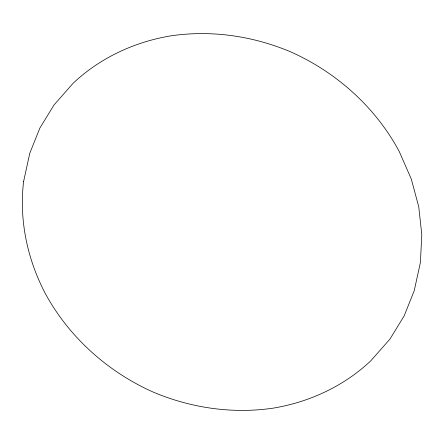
<?xml version="1.0" encoding="UTF-8"?>
<svg xmlns="http://www.w3.org/2000/svg" width="444" height="444" viewBox="0 0 444 444"><rect width="100%" height="100%" fill="white"/><g stroke="black" fill="none" stroke-linecap="round" stroke-linejoin="round"><path stroke-width="0.67" d="M23.593 181.585C19.064 219.403 27.067 257.842 44.328 291.636L44.744 292.485C68.498 336.768 107.592 371.817 153.402 392.169C190.026 407.609 230.392 413.797 269.88 408.597L270.934 408.508C308.069 402.769 343.49 386.619 370.895 360.711L389.949 339.088L404.129 315.934L414.241 290.681L420.407 262.415L421.8 234.754L418.748 206.776L411.316 179.11L399.256 151.515C375.502 107.232 336.408 72.183 290.598 51.831C253.974 36.391 213.608 30.203 174.12 35.403L173.066 35.492C135.931 41.231 100.511 57.381 73.105 83.289L54.051 104.912L39.871 128.066L29.759 153.319L23.593 181.585"/></g></svg>
